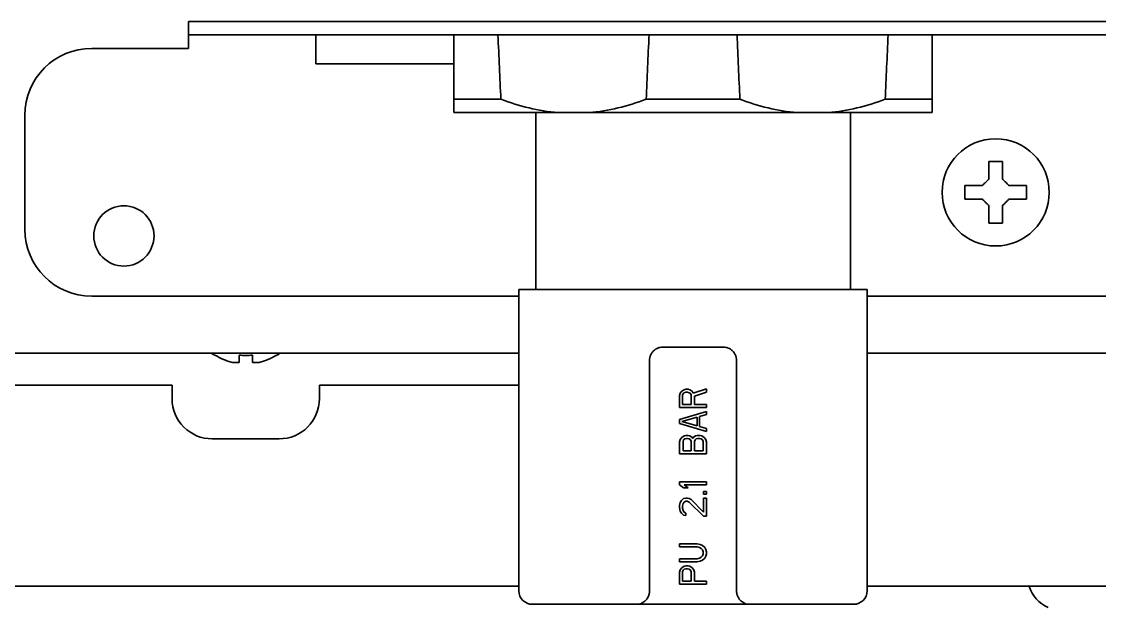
# Model space of a CAD drawing. Extents: x 6327 to 10269, y -393 to 3371.
# Drawn here: x 8597.3 to 8677.8, y 2578.9 to 2622.7 of the extents above; entities that cross this region are included whole.
import ezdxf

# ---------------------------------------------------------------- set-up
doc = ezdxf.new("R2010")
doc.units = 0
doc.header["$LTSCALE"] = 5
doc.layers.add('1', color=7, linetype='CONTINUOUS', true_color=0xffffff)

msp = doc.modelspace()

# ---------------------------------------------------------------- linework, layer by layer
at = {"layer": '1', "color": 7, "linetype": 'Continuous', "lineweight": 35}
for p, q in [((8609.804, 2622.676), (8641.804, 2622.676)), ((8609.804, 2622.676), (8609.804, 2621.676)), ((8641.804, 2622.676), (8660.726, 2622.676)), ((8660.726, 2622.676), (8681.802, 2622.676)), ((8609.804, 2621.676), (8609.804, 2620.676)), ((8641.804, 2621.676), (8609.804, 2621.676)), ((8619.313, 2621.676), (8619.313, 2620.676)), ((8629.623, 2621.676), (8629.623, 2616.876)), ((8641.804, 2621.676), (8660.726, 2621.676)), ((8681.802, 2621.676), (8660.726, 2621.676)), ((8665.323, 2616.876), (8665.323, 2621.676)), ((8602.573, 2620.676), (8609.804, 2620.676)), ((8619.313, 2620.676), (8619.313, 2619.517)), ((8619.313, 2619.517), (8629.623, 2619.517)), ((8629.623, 2616.876), (8633.122, 2616.876)), ((8643.973, 2616.876), (8650.972, 2616.876)), ((8661.823, 2616.876), (8665.323, 2616.876)), ((8597.573, 2615.676), (8597.573, 2607.176)), ((8637.39, 2615.876), (8629.623, 2615.876)), ((8635.723, 2615.876), (8635.723, 2602.676)), ((8639.706, 2615.876), (8637.39, 2615.876)), ((8655.24, 2615.876), (8639.706, 2615.876)), ((8657.556, 2615.876), (8655.24, 2615.876)), ((8665.323, 2615.876), (8657.556, 2615.876)), ((8659.223, 2602.676), (8659.223, 2615.876)), ((8669.573, 2612.226), (8670.073, 2612.226)), ((8670.073, 2612.226), (8670.573, 2612.226)), ((8670.073, 2607.626), (8669.573, 2607.626)), ((8670.573, 2607.626), (8670.073, 2607.626)), ((8634.473, 2602.676), (8634.473, 2580.176)), ((8660.473, 2602.676), (8634.473, 2602.676)), ((8660.473, 2580.176), (8660.473, 2602.676)), ((8602.573, 2602.176), (8634.473, 2602.176)), ((8660.471, 2602.176), (8699.673, 2602.176)), ((8649.723, 2598.376), (8645.223, 2598.376)), ((8634.477, 2597.926), (8430.073, 2597.926)), ((8611.773, 2597.748), (8611.773, 2597.781)), ((8616.373, 2597.781), (8616.373, 2597.748)), ((8699.973, 2597.926), (8660.482, 2597.926)), ((8644.223, 2597.376), (8644.223, 2580.176)), ((8650.723, 2580.176), (8650.723, 2597.376)), ((8608.573, 2595.526), (8463.373, 2595.526)), ((8608.573, 2595.526), (8608.573, 2594.526)), ((8634.476, 2595.526), (8619.573, 2595.526)), ((8619.573, 2595.526), (8619.573, 2594.526)), ((8646.643, 2595.085), (8646.515, 2594.936)), ((8646.813, 2595.196), (8646.643, 2595.085)), ((8646.728, 2594.899), (8646.813, 2594.973)), ((8646.941, 2595.233), (8646.813, 2595.196)), ((8646.813, 2594.973), (8646.941, 2595.01)), ((8647.111, 2595.233), (8646.941, 2595.233)), ((8646.941, 2595.01), (8647.069, 2595.01)), ((8647.069, 2595.01), (8647.196, 2594.973)), ((8647.239, 2595.196), (8647.111, 2595.233)), ((8647.196, 2594.973), (8647.281, 2594.899)), ((8647.409, 2595.085), (8647.239, 2595.196)), ((8647.494, 2594.936), (8647.409, 2595.085)), ((8648.473, 2595.27), (8647.494, 2594.936)), ((8647.579, 2594.713), (8648.473, 2595.01)), ((8648.473, 2595.01), (8648.473, 2595.27)), ((8646.515, 2594.936), (8646.473, 2594.75)), ((8646.473, 2594.75), (8646.473, 2593.859)), ((8646.686, 2594.788), (8646.728, 2594.899)), ((8646.686, 2594.082), (8646.686, 2594.788)), ((8647.281, 2594.899), (8647.324, 2594.788)), ((8647.324, 2594.788), (8647.324, 2594.082)), ((8647.579, 2594.082), (8647.579, 2594.713)), ((8646.473, 2593.859), (8648.473, 2593.859)), ((8648.473, 2593.562), (8646.473, 2592.968)), ((8647.324, 2594.082), (8646.686, 2594.082)), ((8648.473, 2594.082), (8647.579, 2594.082)), ((8648.473, 2593.859), (8648.473, 2594.082)), ((8648.473, 2593.339), (8648.473, 2593.562)), ((8646.473, 2592.968), (8646.473, 2592.671)), ((8646.473, 2592.671), (8648.473, 2592.077)), ((8646.643, 2592.819), (8647.792, 2593.154)), ((8647.792, 2592.485), (8646.643, 2592.819)), ((8647.792, 2593.154), (8647.792, 2592.485)), ((8647.962, 2593.191), (8648.473, 2593.339)), ((8647.962, 2592.448), (8647.962, 2593.191)), ((8646.941, 2591.78), (8646.813, 2591.742)), ((8647.111, 2591.78), (8646.941, 2591.78)), ((8647.239, 2591.742), (8647.111, 2591.78)), ((8647.792, 2591.78), (8647.664, 2591.742)), ((8648.005, 2591.78), (8647.792, 2591.78)), ((8648.473, 2592.3), (8647.962, 2592.448)), ((8648.132, 2591.742), (8648.005, 2591.78)), ((8648.473, 2592.077), (8648.473, 2592.3)), ((8616.573, 2591.526), (8611.573, 2591.526)), ((8646.515, 2591.483), (8646.473, 2591.297)), ((8646.473, 2591.297), (8646.473, 2590.406)), ((8646.643, 2591.631), (8646.515, 2591.483)), ((8646.813, 2591.742), (8646.643, 2591.631)), ((8646.728, 2591.334), (8646.771, 2591.445)), ((8646.728, 2590.628), (8646.728, 2591.334)), ((8646.771, 2591.445), (8646.856, 2591.52)), ((8646.856, 2591.52), (8646.984, 2591.557)), ((8646.984, 2591.557), (8647.069, 2591.557)), ((8647.069, 2591.557), (8647.196, 2591.52)), ((8647.196, 2591.52), (8647.281, 2591.445)), ((8647.409, 2591.631), (8647.239, 2591.742)), ((8647.281, 2591.445), (8647.324, 2591.334)), ((8647.324, 2591.334), (8647.324, 2590.628)), ((8647.452, 2591.557), (8647.409, 2591.631)), ((8647.494, 2591.631), (8647.452, 2591.557)), ((8647.664, 2591.742), (8647.494, 2591.631)), ((8647.579, 2591.334), (8647.622, 2591.445)), ((8647.579, 2590.628), (8647.579, 2591.334)), ((8647.622, 2591.445), (8647.707, 2591.52)), ((8647.707, 2591.52), (8647.835, 2591.557)), ((8647.835, 2591.557), (8647.962, 2591.557)), ((8647.962, 2591.557), (8648.09, 2591.52)), ((8648.09, 2591.52), (8648.175, 2591.445)), ((8648.303, 2591.631), (8648.132, 2591.742)), ((8648.175, 2591.445), (8648.218, 2591.334)), ((8648.218, 2591.334), (8648.218, 2590.628)), ((8648.43, 2591.483), (8648.303, 2591.631)), ((8648.473, 2591.297), (8648.43, 2591.483)), ((8648.473, 2590.406), (8648.473, 2591.297)), ((8646.473, 2590.406), (8648.473, 2590.406)), ((8647.324, 2590.628), (8646.728, 2590.628)), ((8648.218, 2590.628), (8647.579, 2590.628)), ((8648.473, 2588.326), (8646.473, 2588.326)), ((8646.473, 2588.326), (8646.473, 2588.103)), ((8646.473, 2588.103), (8646.771, 2587.88)), ((8646.771, 2587.88), (8647.111, 2587.88)), ((8646.813, 2588.103), (8648.473, 2588.103)), ((8647.111, 2587.88), (8646.813, 2588.103)), ((8648.473, 2588.103), (8648.473, 2588.326)), ((8646.771, 2587.063), (8646.601, 2586.915)), ((8646.941, 2587.101), (8646.771, 2587.063)), ((8647.026, 2587.101), (8646.941, 2587.101)), ((8647.196, 2587.063), (8647.026, 2587.101)), ((8647.324, 2586.989), (8647.196, 2587.063)), ((8648.26, 2586.061), (8647.324, 2586.989)), ((8648.473, 2587.583), (8648.26, 2587.583)), ((8648.26, 2587.583), (8648.26, 2587.398)), ((8648.26, 2587.398), (8648.473, 2587.398)), ((8648.26, 2587.101), (8648.26, 2586.061)), ((8648.473, 2587.101), (8648.26, 2587.101)), ((8648.473, 2587.398), (8648.473, 2587.583)), ((8648.473, 2585.764), (8648.473, 2587.101)), ((8646.515, 2586.766), (8646.473, 2586.544)), ((8646.473, 2586.544), (8646.473, 2586.395)), ((8646.473, 2586.395), (8646.515, 2586.135)), ((8646.601, 2586.915), (8646.515, 2586.766)), ((8646.515, 2586.135), (8646.601, 2585.986)), ((8646.686, 2586.506), (8646.728, 2586.692)), ((8646.686, 2586.358), (8646.686, 2586.506)), ((8646.728, 2586.172), (8646.686, 2586.358)), ((8646.728, 2586.692), (8646.813, 2586.803)), ((8646.813, 2586.061), (8646.728, 2586.172)), ((8646.813, 2586.803), (8646.941, 2586.878)), ((8646.941, 2586.878), (8647.026, 2586.878)), ((8647.026, 2586.878), (8647.196, 2586.803)), ((8647.196, 2586.803), (8648.26, 2585.764)), ((8646.601, 2585.986), (8646.771, 2585.838)), ((8646.771, 2585.838), (8646.941, 2585.801)), ((8646.941, 2585.986), (8646.813, 2586.061)), ((8646.941, 2585.801), (8646.941, 2585.986)), ((8648.26, 2585.764), (8648.473, 2585.764)), ((8646.473, 2583.684), (8646.473, 2583.461)), ((8647.792, 2583.684), (8646.473, 2583.684)), ((8646.473, 2583.461), (8647.792, 2583.461)), ((8648.005, 2583.647), (8647.792, 2583.684)), ((8647.792, 2583.461), (8647.962, 2583.424)), ((8647.962, 2583.424), (8648.09, 2583.35)), ((8648.175, 2583.573), (8648.005, 2583.647)), ((8648.09, 2583.35), (8648.175, 2583.238)), ((8648.345, 2583.424), (8648.175, 2583.573)), ((8648.175, 2583.238), (8648.218, 2583.09)), ((8648.218, 2582.941), (8648.175, 2582.793)), ((8648.218, 2583.09), (8648.218, 2582.941)), ((8648.43, 2583.276), (8648.345, 2583.424)), ((8648.473, 2583.09), (8648.43, 2583.276)), ((8648.43, 2582.756), (8648.473, 2582.941)), ((8648.473, 2582.941), (8648.473, 2583.09)), ((8647.792, 2582.57), (8646.473, 2582.57)), ((8646.473, 2582.57), (8646.473, 2582.347)), ((8646.473, 2582.347), (8647.792, 2582.347)), ((8647.962, 2582.607), (8647.792, 2582.57)), ((8647.792, 2582.347), (8648.005, 2582.384)), ((8648.09, 2582.681), (8647.962, 2582.607)), ((8648.005, 2582.384), (8648.175, 2582.459)), ((8648.175, 2582.793), (8648.09, 2582.681)), ((8648.175, 2582.459), (8648.345, 2582.607)), ((8648.345, 2582.607), (8648.43, 2582.756)), ((8646.515, 2581.753), (8646.473, 2581.567)), ((8646.473, 2581.567), (8646.473, 2580.676)), ((8646.643, 2581.902), (8646.515, 2581.753)), ((8646.813, 2582.013), (8646.643, 2581.902)), ((8646.686, 2581.605), (8646.728, 2581.716)), ((8646.686, 2580.899), (8646.686, 2581.605)), ((8646.728, 2581.716), (8646.813, 2581.79)), ((8646.941, 2582.05), (8646.813, 2582.013)), ((8646.813, 2581.79), (8646.941, 2581.827)), ((8647.111, 2582.05), (8646.941, 2582.05)), ((8646.941, 2581.827), (8647.069, 2581.827)), ((8647.069, 2581.827), (8647.196, 2581.79)), ((8647.239, 2582.013), (8647.111, 2582.05)), ((8647.196, 2581.79), (8647.281, 2581.716)), ((8647.409, 2581.902), (8647.239, 2582.013)), ((8647.281, 2581.716), (8647.324, 2581.605)), ((8647.324, 2581.605), (8647.324, 2580.899)), ((8647.537, 2581.753), (8647.409, 2581.902)), ((8647.579, 2581.567), (8647.537, 2581.753)), ((8647.579, 2580.899), (8647.579, 2581.567)), ((8634.476, 2580.526), (8463.373, 2580.526)), ((8646.473, 2580.676), (8648.473, 2580.676)), ((8647.324, 2580.899), (8646.686, 2580.899)), ((8648.473, 2580.899), (8647.579, 2580.899)), ((8648.473, 2580.676), (8648.473, 2580.899)), ((8697.923, 2580.507), (8660.473, 2580.526)), ((8635.473, 2579.176), (8643.427, 2579.176)), ((8644.719, 2579.176), (8643.427, 2579.176)), ((8650.227, 2579.176), (8644.719, 2579.176)), ((8650.382, 2579.176), (8650.227, 2579.176)), ((8650.382, 2579.176), (8651.528, 2579.176)), ((8651.528, 2579.176), (8659.473, 2579.176))]:
    msp.add_line(p, q, dxfattribs=at)
for centre, radius in [((8670.073, 2609.926), 4), ((8604.973, 2606.676), 2.25)]:
    msp.add_circle(centre, radius, dxfattribs=at)
for centre, radius, start, end in [((8602.573, 2615.676), 5, 90, 180), ((8602.573, 2607.176), 5, 180, 270), ((8614.272, 2601.846), 4.8, 234.7529, 238.62729), ((8613.874, 2601.846), 4.8, 301.37271, 305.2471), ((8611.573, 2594.526), 3, 180, 270), ((8616.573, 2594.526), 3, 270, 0), ((8674.968, 2581.244), 2.5, 196.68187, 247.09979), ((8635.473, 2580.176), 1, 180, 270), ((8659.473, 2580.176), 1, 270.00153, 0)]:
    msp.add_arc(centre, radius, start, end, dxfattribs=at)
for centre, major_axis, start_param, end_param in [((10968.706, 2758.977), (0, 2700.641), 1.621658, 1.623438), ((6308.39, 2758.977), (0, 2700.641), 4.659747, 4.661527), ((10986.556, 2758.977), (0, -2700.641), 4.763251, 4.765031), ((6326.24, 2758.977), (0, -2700.641), 1.518154, 1.519934)]:
    msp.add_ellipse(centre, major_axis=major_axis, ratio=0.866025, start_param=start_param, end_param=end_param, dxfattribs=at)
for points, knots in [([(8629.623, 2616.876), (8629.623, 2616.615), (8629.623, 2616.396), (8629.623, 2616.057), (8629.623, 2615.938), (8629.623, 2615.876)], [0, 0, 0, 0, 0.5, 0.5, 1, 1, 1, 1]), ([(8637.39, 2615.876), (8636.66, 2615.938), (8635.941, 2616.057), (8634.519, 2616.396), (8633.817, 2616.615), (8633.122, 2616.876)], [0, 0, 0, 0, 0.5, 0.5, 1, 1, 1, 1]), ([(8643.973, 2616.876), (8643.279, 2616.615), (8642.577, 2616.396), (8641.155, 2616.057), (8640.435, 2615.938), (8639.706, 2615.876)], [0, 0, 0, 0, 0.5, 0.5, 1, 1, 1, 1]), ([(8655.24, 2615.876), (8654.51, 2615.938), (8653.791, 2616.057), (8652.369, 2616.396), (8651.667, 2616.615), (8650.972, 2616.876)], [0, 0, 0, 0, 0.5, 0.5, 1, 1, 1, 1]), ([(8661.823, 2616.876), (8661.129, 2616.615), (8660.427, 2616.396), (8659.005, 2616.057), (8658.285, 2615.938), (8657.556, 2615.876)], [0, 0, 0, 0, 0.5, 0.5, 1, 1, 1, 1]), ([(8665.323, 2615.876), (8665.323, 2615.938), (8665.323, 2616.057), (8665.323, 2616.396), (8665.323, 2616.615), (8665.323, 2616.876)], [0, 0, 0, 0, 0.5, 0.5, 1, 1, 1, 1]), ([(8670.573, 2612.226), (8670.573, 2612.023), (8670.573, 2611.813), (8670.573, 2611.488), (8670.573, 2611.378), (8670.573, 2611.155), (8670.573, 2611.041), (8670.573, 2610.926)], [0, 0, 0, 0, 0.5, 0.5, 0.75, 0.75, 1, 1, 1, 1]), ([(8667.773, 2610.426), (8667.976, 2610.426), (8668.186, 2610.426), (8668.511, 2610.426), (8668.621, 2610.426), (8668.844, 2610.426), (8668.958, 2610.426), (8669.073, 2610.426)], [0, 0, 0, 0, 0.5, 0.5, 0.75, 0.75, 1, 1, 1, 1]), ([(8669.573, 2607.626), (8669.573, 2607.829), (8669.573, 2608.039), (8669.573, 2608.364), (8669.573, 2608.474), (8669.573, 2608.697), (8669.573, 2608.811), (8669.573, 2608.926)], [0, 0, 0, 0, 0.5, 0.5, 0.75, 0.75, 1, 1, 1, 1]), ([(8672.373, 2609.426), (8672.17, 2609.426), (8671.96, 2609.426), (8671.635, 2609.426), (8671.525, 2609.426), (8671.302, 2609.426), (8671.188, 2609.426), (8671.073, 2609.426)], [0, 0, 0, 0, 0.5, 0.5, 0.75, 0.75, 1, 1, 1, 1]), ([(8645.223, 2598.376), (8645.157, 2598.376), (8645.092, 2598.37), (8645.012, 2598.354), (8644.997, 2598.35), (8644.965, 2598.342), (8644.918, 2598.329), (8644.842, 2598.302), (8644.784, 2598.275), (8644.741, 2598.252), (8644.727, 2598.244), (8644.699, 2598.228), (8644.685, 2598.219), (8644.617, 2598.174), (8644.566, 2598.133), (8644.497, 2598.065), (8644.475, 2598.041), (8644.444, 2598.003), (8644.434, 2597.99), (8644.414, 2597.964), (8644.404, 2597.951), (8644.358, 2597.883), (8644.327, 2597.825), (8644.295, 2597.749), (8644.289, 2597.734), (8644.278, 2597.703), (8644.272, 2597.687), (8644.257, 2597.639), (8644.249, 2597.607), (8644.23, 2597.509), (8644.223, 2597.443), (8644.223, 2597.376)], [0, 0, 0, 0, 0.125, 0.125, 0.15625, 0.15625, 0.1875, 0.25, 0.3125, 0.3125, 0.34375, 0.34375, 0.375, 0.375, 0.5, 0.5, 0.5625, 0.5625, 0.59375, 0.59375, 0.625, 0.625, 0.75, 0.75, 0.78125, 0.78125, 0.8125, 0.8125, 0.875, 0.875, 1, 1, 1, 1]), ([(8650.723, 2597.376), (8650.723, 2597.443), (8650.716, 2597.51), (8650.699, 2597.592), (8650.696, 2597.608), (8650.687, 2597.64), (8650.674, 2597.688), (8650.646, 2597.766), (8650.617, 2597.825), (8650.586, 2597.883), (8650.568, 2597.911), (8650.513, 2597.993), (8650.471, 2598.043), (8650.402, 2598.111), (8650.377, 2598.133), (8650.327, 2598.174), (8650.3, 2598.193), (8650.219, 2598.247), (8650.163, 2598.277), (8650.088, 2598.307), (8650.072, 2598.313), (8650.042, 2598.324), (8650.026, 2598.329), (8649.98, 2598.343), (8649.948, 2598.351), (8649.853, 2598.37), (8649.789, 2598.376), (8649.723, 2598.376)], [0, 0, 0, 0, 0.125, 0.125, 0.15625, 0.15625, 0.1875, 0.25, 0.3125, 0.3125, 0.375, 0.375, 0.5, 0.5, 0.5625, 0.5625, 0.625, 0.625, 0.75, 0.75, 0.78125, 0.78125, 0.8125, 0.8125, 0.875, 0.875, 1, 1, 1, 1]), ([(8611.773, 2597.781), (8611.976, 2597.657), (8612.186, 2597.549), (8612.511, 2597.411), (8612.621, 2597.369), (8612.844, 2597.293), (8612.958, 2597.26), (8613.073, 2597.23)], [0, 0, 0, 0, 0.5, 0.5, 0.75, 0.75, 1, 1, 1, 1]), ([(8614.573, 2597.781), (8614.573, 2597.657), (8614.573, 2597.549), (8614.573, 2597.411), (8614.573, 2597.369), (8614.573, 2597.293), (8614.573, 2597.26), (8614.573, 2597.23)], [0, 0, 0, 0, 0.5, 0.5, 0.75, 0.75, 1, 1, 1, 1]), ([(8643.755, 2579.329), (8643.792, 2579.353), (8643.829, 2579.379), (8643.9, 2579.439), (8643.935, 2579.472), (8643.985, 2579.528), (8644.002, 2579.548), (8644.034, 2579.59), (8644.049, 2579.612), (8644.094, 2579.681), (8644.121, 2579.732), (8644.144, 2579.787)], [0, 0, 0, 0, 0.25, 0.25, 0.5, 0.5, 0.625, 0.625, 0.75, 0.75, 1, 1, 1, 1]), ([(8644.144, 2579.787), (8644.158, 2579.819), (8644.169, 2579.851), (8644.189, 2579.915), (8644.197, 2579.948), (8644.21, 2580.012), (8644.215, 2580.045), (8644.22, 2580.094), (8644.221, 2580.11), (8644.222, 2580.135), (8644.222, 2580.143), (8644.223, 2580.16), (8644.223, 2580.168), (8644.223, 2580.176)], [0, 0, 0, 0, 0.25, 0.25, 0.5, 0.5, 0.75, 0.75, 0.875, 0.875, 0.9375, 0.9375, 1, 1, 1, 1]), ([(8650.802, 2579.787), (8650.788, 2579.819), (8650.777, 2579.851), (8650.757, 2579.915), (8650.749, 2579.947), (8650.736, 2580.012), (8650.731, 2580.045), (8650.725, 2580.11), (8650.723, 2580.143), (8650.723, 2580.176)], [0, 0, 0, 0, 0.25, 0.25, 0.5, 0.5, 0.75, 0.75, 1, 1, 1, 1]), ([(8650.802, 2579.787), (8650.813, 2579.76), (8650.826, 2579.733), (8650.853, 2579.683), (8650.867, 2579.659), (8650.896, 2579.613), (8650.911, 2579.591), (8650.943, 2579.55), (8650.959, 2579.53), (8650.993, 2579.492), (8651.01, 2579.474), (8651.045, 2579.44), (8651.063, 2579.425), (8651.117, 2579.379), (8651.154, 2579.353), (8651.191, 2579.329)], [0, 0, 0, 0, 0.125, 0.125, 0.25, 0.25, 0.375, 0.375, 0.5, 0.5, 0.625, 0.625, 0.75, 0.75, 1, 1, 1, 1]), ([(8651.191, 2579.329), (8651.22, 2579.311), (8651.274, 2579.277), (8651.347, 2579.234), (8651.412, 2579.201), (8651.469, 2579.181), (8651.503, 2579.176), (8651.518, 2579.176), (8651.518, 2579.176), (8651.518, 2579.176)], [0, 0, 0, 0, 0.199998, 0.399997, 0.599995, 0.799994, 0.999992, 0.999992, 1, 1, 1, 1])]:
    msp.add_open_spline(points, degree=3, knots=knots, dxfattribs=at)
for points in [[(8669.573, 2610.926), (8669.573, 2610.98), (8669.573, 2611.089), (8669.573, 2611.25), (8669.573, 2611.409), (8669.573, 2611.564), (8669.573, 2611.716), (8669.573, 2611.873), (8669.573, 2612.039), (8669.573, 2612.162), (8669.573, 2612.226)], [(8667.773, 2609.426), (8667.773, 2609.593), (8667.773, 2609.926), (8667.773, 2610.259), (8667.773, 2610.426)], [(8669.073, 2610.426), (8669.099, 2610.452), (8669.15, 2610.503), (8669.224, 2610.577), (8669.296, 2610.649), (8669.366, 2610.719), (8669.435, 2610.788), (8669.504, 2610.857), (8669.55, 2610.903), (8669.573, 2610.926)], [(8670.573, 2610.926), (8670.597, 2610.902), (8670.644, 2610.855), (8670.715, 2610.784), (8670.787, 2610.712), (8670.858, 2610.641), (8670.93, 2610.569), (8671.001, 2610.498), (8671.049, 2610.45), (8671.073, 2610.426)], [(8671.073, 2610.426), (8671.127, 2610.426), (8671.235, 2610.426), (8671.397, 2610.426), (8671.556, 2610.426), (8671.711, 2610.426), (8671.863, 2610.426), (8672.019, 2610.426), (8672.186, 2610.426), (8672.309, 2610.426), (8672.373, 2610.426)], [(8672.373, 2610.426), (8672.373, 2610.259), (8672.373, 2609.926), (8672.373, 2609.593), (8672.373, 2609.426)], [(8669.073, 2609.426), (8669.019, 2609.426), (8668.911, 2609.426), (8668.749, 2609.426), (8668.59, 2609.426), (8668.435, 2609.426), (8668.283, 2609.426), (8668.126, 2609.426), (8667.96, 2609.426), (8667.837, 2609.426), (8667.773, 2609.426)], [(8669.573, 2608.926), (8669.549, 2608.95), (8669.502, 2608.997), (8669.43, 2609.069), (8669.359, 2609.14), (8669.287, 2609.212), (8669.216, 2609.283), (8669.144, 2609.355), (8669.097, 2609.402), (8669.073, 2609.426)], [(8671.073, 2609.426), (8671.047, 2609.4), (8670.996, 2609.349), (8670.922, 2609.275), (8670.85, 2609.203), (8670.78, 2609.133), (8670.711, 2609.064), (8670.642, 2608.995), (8670.596, 2608.949), (8670.573, 2608.926)], [(8670.573, 2608.926), (8670.573, 2608.872), (8670.573, 2608.764), (8670.573, 2608.602), (8670.573, 2608.443), (8670.573, 2608.288), (8670.573, 2608.136), (8670.573, 2607.98), (8670.573, 2607.813), (8670.573, 2607.69), (8670.573, 2607.626)], [(8613.573, 2597.23), (8613.573, 2597.244), (8613.573, 2597.274), (8613.573, 2597.325), (8613.573, 2597.381), (8613.573, 2597.442), (8613.573, 2597.508), (8613.573, 2597.583), (8613.573, 2597.67), (8613.573, 2597.742), (8613.573, 2597.781)], [(8613.573, 2597.781), (8613.74, 2597.759), (8614.073, 2597.737), (8614.406, 2597.759), (8614.573, 2597.781)], [(8615.073, 2597.23), (8615.127, 2597.244), (8615.235, 2597.274), (8615.397, 2597.325), (8615.556, 2597.381), (8615.711, 2597.442), (8615.863, 2597.508), (8616.019, 2597.583), (8616.186, 2597.67), (8616.309, 2597.742), (8616.373, 2597.781)], [(8613.073, 2597.23), (8613.097, 2597.227), (8613.144, 2597.222), (8613.215, 2597.217), (8613.287, 2597.214), (8613.358, 2597.214), (8613.43, 2597.217), (8613.501, 2597.222), (8613.549, 2597.227), (8613.573, 2597.23)], [(8614.573, 2597.23), (8614.599, 2597.227), (8614.65, 2597.221), (8614.724, 2597.216), (8614.796, 2597.214), (8614.866, 2597.214), (8614.935, 2597.217), (8615.004, 2597.222), (8615.05, 2597.227), (8615.073, 2597.23)], [(8643.427, 2579.176), (8643.456, 2579.176), (8643.518, 2579.192), (8643.627, 2579.249), (8643.71, 2579.301), (8643.755, 2579.329)]]:
    msp.add_open_spline(points, degree=3, dxfattribs=at)

doc.saveas('drawing.dxf')
